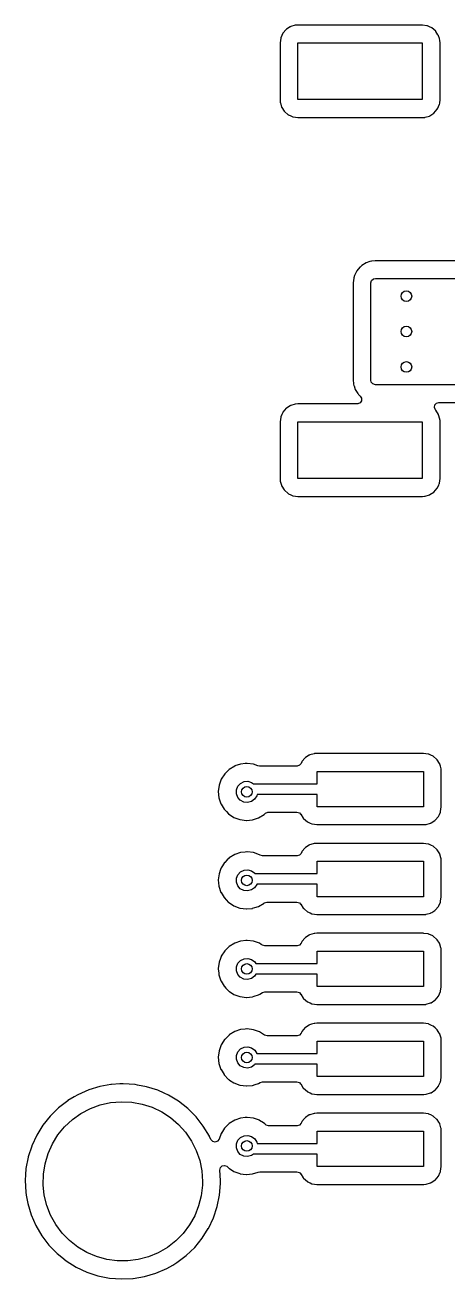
# Model space of a CAD drawing. Extents: x -3.92 to 3.92, y 0.02 to 7.83.
# Drawn here: x 0.856 to 1.326, y 4.616 to 6.01 of the extents above; entities that cross this region are included whole.
import ezdxf

# ---------------------------------------------------------------- set-up
doc = ezdxf.new("R2010")
doc.units = 0
doc.header["$MEASUREMENT"] = 0
doc.layers.add('BLACK', color=7, linetype='CONTINUOUS')

msp = doc.modelspace()

# ---------------------------------------------------------------- linework, layer by layer
at = {"layer": 'BLACK', "linetype": 'CONTINUOUS'}
for p, q in [((1.15605, 6.00979), (1.15127, 6.00838)), ((1.15631, 6.00986), (1.15605, 6.00979)), ((1.15605, 6.00979), (1.15605, 6.00979)), ((1.15657, 6.00988), (1.15631, 6.00986)), ((1.15905, 6.01006), (1.15657, 6.00988)), ((1.15657, 6.00988), (1.15657, 6.00988)), ((1.15914, 6.01006), (1.15905, 6.01006)), ((1.29714, 6.01006), (1.15914, 6.01006)), ((1.29731, 6.01004), (1.29714, 6.01006)), ((1.30239, 6.00931), (1.29731, 6.01004)), ((1.29731, 6.01004), (1.29731, 6.01004)), ((1.30274, 6.00926), (1.30239, 6.00931)), ((1.30239, 6.00931), (1.30239, 6.00931)), ((1.30307, 6.00911), (1.30274, 6.00926)), ((1.30534, 6.00807), (1.30307, 6.00911)), ((1.13999, 5.99542), (1.13926, 5.99034)), ((1.14004, 5.99577), (1.13999, 5.99542)), ((1.13999, 5.99542), (1.13999, 5.99542)), ((1.1424, 6.00092), (1.14004, 5.99577)), ((1.1461, 6.0052), (1.1424, 6.00092)), ((1.1464, 6.00539), (1.1461, 6.0052)), ((1.15057, 6.00807), (1.1464, 6.00539)), ((1.1464, 6.00539), (1.1464, 6.00539)), ((1.15087, 6.00826), (1.15057, 6.00807)), ((1.15127, 6.00838), (1.15087, 6.00826)), ((1.3079, 6.0069), (1.30534, 6.00807)), ((1.31218, 6.00319), (1.3079, 6.0069)), ((1.31237, 6.0029), (1.31218, 6.00319)), ((1.31465, 5.99934), (1.31237, 6.0029)), ((1.31237, 6.0029), (1.31237, 6.0029)), ((1.31524, 5.99843), (1.31465, 5.99934)), ((1.31534, 5.99809), (1.31524, 5.99843)), ((1.31618, 5.99523), (1.31534, 5.99809)), ((1.31684, 5.99299), (1.31618, 5.99523)), ((1.13926, 5.99034), (1.13924, 5.99016)), ((1.13924, 5.99016), (1.13924, 5.92716)), ((1.13926, 5.99034), (1.13926, 5.99034)), ((1.15914, 5.92716), (1.15914, 5.99016)), ((1.15914, 5.99016), (1.29714, 5.99016)), ((1.29714, 5.99016), (1.29714, 5.92716)), ((1.31704, 5.99016), (1.31684, 5.99299)), ((1.31704, 5.92716), (1.31704, 5.99016)), ((1.13924, 5.92716), (1.13944, 5.92433)), ((1.29714, 5.92716), (1.15914, 5.92716)), ((1.31655, 5.92378), (1.31701, 5.92699)), ((1.31701, 5.92699), (1.31704, 5.92716)), ((1.31701, 5.92699), (1.31701, 5.92699)), ((1.13944, 5.92433), (1.13951, 5.92407)), ((1.13951, 5.92407), (1.13951, 5.92407)), ((1.13951, 5.92407), (1.1396, 5.92378)), ((1.1396, 5.92378), (1.14103, 5.91889)), ((1.14103, 5.91889), (1.14123, 5.9186)), ((1.14123, 5.9186), (1.14391, 5.91443)), ((1.14391, 5.91443), (1.14391, 5.91443)), ((1.14391, 5.91443), (1.1441, 5.91413)), ((1.1441, 5.91413), (1.14838, 5.91042)), ((1.30653, 5.90978), (1.30987, 5.91193)), ((1.30987, 5.91193), (1.31017, 5.91212)), ((1.30987, 5.91193), (1.30987, 5.91193)), ((1.31017, 5.91212), (1.31388, 5.9164)), ((1.31388, 5.9164), (1.3145, 5.91776)), ((1.3145, 5.91776), (1.31609, 5.92123)), ((1.31609, 5.92123), (1.31623, 5.92155)), ((1.31623, 5.92155), (1.31655, 5.92378)), ((1.14838, 5.91042), (1.1487, 5.91027)), ((1.1487, 5.91027), (1.1487, 5.91027)), ((1.1487, 5.91027), (1.15107, 5.90919)), ((1.15107, 5.90919), (1.15353, 5.90807)), ((1.15353, 5.90807), (1.15388, 5.90802)), ((1.15388, 5.90802), (1.15388, 5.90802)), ((1.15388, 5.90802), (1.15896, 5.90729)), ((1.15896, 5.90729), (1.15896, 5.90728)), ((1.15896, 5.90728), (1.15914, 5.90726)), ((1.15914, 5.90726), (1.29714, 5.90726)), ((1.29714, 5.90726), (1.29749, 5.90729)), ((1.29749, 5.90729), (1.2997, 5.90744)), ((1.2997, 5.90744), (1.29997, 5.90746)), ((1.2997, 5.90744), (1.2997, 5.90744)), ((1.29997, 5.90746), (1.30022, 5.90754)), ((1.30022, 5.90754), (1.30023, 5.90754)), ((1.30023, 5.90754), (1.30506, 5.90896)), ((1.30506, 5.90896), (1.30541, 5.90906)), ((1.30541, 5.90906), (1.30653, 5.90978)), ((1.23488, 5.7458), (1.23017, 5.74278)), ((1.23887, 5.74713), (1.23488, 5.7458)), ((1.239, 5.74716), (1.23887, 5.74713)), ((1.2408, 5.74755), (1.239, 5.74716)), ((1.239, 5.74716), (1.239, 5.74716)), ((1.24093, 5.74758), (1.2408, 5.74755)), ((1.2408, 5.74755), (1.2408, 5.74755)), ((1.24107, 5.7476), (1.24093, 5.74758)), ((1.24499, 5.74802), (1.24107, 5.7476)), ((1.24107, 5.7476), (1.24107, 5.7476)), ((1.24512, 5.74803), (1.24499, 5.74802)), ((1.24499, 5.74802), (1.24499, 5.74802)), ((1.33516, 5.74803), (1.24512, 5.74803)), ((1.22206, 5.73161), (1.22127, 5.72893)), ((1.22438, 5.73671), (1.22206, 5.73161)), ((1.22462, 5.73698), (1.22438, 5.73671)), ((1.22794, 5.74081), (1.22462, 5.73698)), ((1.22462, 5.73698), (1.22462, 5.73698)), ((1.22805, 5.74094), (1.22794, 5.74081)), ((1.23017, 5.74278), (1.22805, 5.74094)), ((1.2205, 5.72356), (1.22047, 5.72339)), ((1.22047, 5.72339), (1.22047, 5.6152)), ((1.22124, 5.72876), (1.2205, 5.72356)), ((1.2205, 5.72356), (1.2205, 5.72356)), ((1.22127, 5.72893), (1.22124, 5.72876)), ((1.22124, 5.72876), (1.22124, 5.72876)), ((1.24016, 5.72339), (1.24094, 5.72607)), ((1.24016, 5.6152), (1.24016, 5.72339)), ((1.24094, 5.72607), (1.24306, 5.7279)), ((1.24306, 5.7279), (1.24512, 5.72835)), ((1.24512, 5.72835), (1.33858, 5.72835)), ((1.22047, 5.6152), (1.22049, 5.61507)), ((1.22049, 5.61507), (1.22049, 5.61506)), ((1.22049, 5.61506), (1.22088, 5.61137)), ((1.22088, 5.61137), (1.22092, 5.61101)), ((1.22092, 5.61101), (1.22095, 5.61088)), ((1.22095, 5.61088), (1.22095, 5.61088)), ((1.22095, 5.61088), (1.2213, 5.60925)), ((1.2213, 5.60925), (1.22137, 5.60895)), ((1.22137, 5.60895), (1.2227, 5.60496)), ((1.2227, 5.60496), (1.22573, 5.60025)), ((1.24061, 5.61314), (1.24016, 5.6152)), ((1.24244, 5.61102), (1.24061, 5.61314)), ((1.24512, 5.61024), (1.24244, 5.61102)), ((1.51079, 5.61024), (1.24512, 5.61024)), ((1.22573, 5.60025), (1.22584, 5.60011)), ((1.22584, 5.60011), (1.22584, 5.60011)), ((1.22584, 5.60011), (1.2264, 5.59947)), ((1.2264, 5.59947), (1.22756, 5.59813)), ((1.22756, 5.59813), (1.22827, 5.59751)), ((1.22827, 5.59751), (1.22979, 5.59516)), ((1.22979, 5.59237), (1.22827, 5.59001)), ((1.22979, 5.59516), (1.22979, 5.59237)), ((1.31283, 5.58976), (1.31551, 5.59055)), ((1.31551, 5.59055), (1.33432, 5.59055)), ((1.14123, 5.57711), (1.14004, 5.57451)), ((1.14225, 5.57934), (1.14123, 5.57711)), ((1.1424, 5.57966), (1.14225, 5.57934)), ((1.14225, 5.57934), (1.14225, 5.57934)), ((1.1461, 5.58394), (1.1424, 5.57966)), ((1.1464, 5.58413), (1.1461, 5.58394)), ((1.15057, 5.58681), (1.1464, 5.58413)), ((1.1464, 5.58413), (1.1464, 5.58413)), ((1.15087, 5.587), (1.15057, 5.58681)), ((1.15127, 5.58712), (1.15087, 5.587)), ((1.15605, 5.58853), (1.15127, 5.58712)), ((1.15631, 5.5886), (1.15605, 5.58853)), ((1.15605, 5.58853), (1.15605, 5.58853)), ((1.15657, 5.58862), (1.15631, 5.5886)), ((1.15905, 5.5888), (1.15657, 5.58862)), ((1.15657, 5.58862), (1.15657, 5.58862)), ((1.15914, 5.5888), (1.15905, 5.5888)), ((1.22503, 5.5888), (1.15914, 5.5888)), ((1.22573, 5.58885), (1.22503, 5.5888)), ((1.22827, 5.59001), (1.22573, 5.58885)), ((1.3106, 5.58488), (1.31099, 5.58765)), ((1.31176, 5.58234), (1.3106, 5.58488)), ((1.31099, 5.58765), (1.31283, 5.58976)), ((1.31191, 5.58217), (1.31176, 5.58234)), ((1.31218, 5.58193), (1.31191, 5.58217)), ((1.31524, 5.57717), (1.31218, 5.58193)), ((1.31534, 5.57683), (1.31524, 5.57717)), ((1.31676, 5.57199), (1.31534, 5.57683)), ((1.13926, 5.56908), (1.13924, 5.5689)), ((1.13924, 5.5689), (1.13924, 5.5059)), ((1.13999, 5.57416), (1.13926, 5.56908)), ((1.13926, 5.56908), (1.13926, 5.56908)), ((1.14004, 5.57451), (1.13999, 5.57416)), ((1.13999, 5.57416), (1.13999, 5.57416)), ((1.15914, 5.5059), (1.15914, 5.5689)), ((1.15914, 5.5689), (1.29714, 5.5689)), ((1.29714, 5.5689), (1.29714, 5.5059)), ((1.31684, 5.57173), (1.31676, 5.57199)), ((1.31686, 5.57147), (1.31684, 5.57173)), ((1.31693, 5.57044), (1.31686, 5.57147)), ((1.31686, 5.57147), (1.31686, 5.57147)), ((1.31704, 5.5689), (1.31693, 5.57044)), ((1.31704, 5.5059), (1.31704, 5.5689)), ((1.13924, 5.5059), (1.13924, 5.50581)), ((1.13924, 5.50581), (1.1394, 5.50357)), ((1.1394, 5.50357), (1.13944, 5.50307)), ((1.13944, 5.50307), (1.13951, 5.50281)), ((1.13951, 5.50281), (1.13951, 5.50281)), ((1.13951, 5.50281), (1.14078, 5.49851)), ((1.14078, 5.49851), (1.14103, 5.49763)), ((1.14103, 5.49763), (1.14123, 5.49734)), ((1.14123, 5.49734), (1.14391, 5.49317)), ((1.14391, 5.49317), (1.14391, 5.49317)), ((1.14391, 5.49317), (1.1441, 5.49287)), ((1.1441, 5.49287), (1.14838, 5.48916)), ((1.29714, 5.5059), (1.15914, 5.5059)), ((1.31017, 5.49086), (1.31388, 5.49514)), ((1.31388, 5.49514), (1.31542, 5.49851)), ((1.31542, 5.49851), (1.31609, 5.49997)), ((1.31609, 5.49997), (1.31623, 5.50029)), ((1.31623, 5.50029), (1.31628, 5.50065)), ((1.31628, 5.50065), (1.31701, 5.50573)), ((1.31701, 5.50573), (1.31704, 5.5059)), ((1.31701, 5.50573), (1.31701, 5.50573)), ((1.14838, 5.48916), (1.1487, 5.48901)), ((1.1487, 5.48901), (1.1487, 5.48901)), ((1.1487, 5.48901), (1.15136, 5.4878)), ((1.15136, 5.4878), (1.15353, 5.48681)), ((1.15353, 5.48681), (1.15388, 5.48676)), ((1.15388, 5.48676), (1.15388, 5.48676)), ((1.15388, 5.48676), (1.15896, 5.48603)), ((1.15896, 5.48603), (1.15896, 5.48603)), ((1.15896, 5.48603), (1.15914, 5.486)), ((1.15914, 5.486), (1.29714, 5.486)), ((1.29714, 5.486), (1.29749, 5.48603)), ((1.29749, 5.48603), (1.2997, 5.48618)), ((1.2997, 5.48618), (1.29997, 5.4862)), ((1.2997, 5.48618), (1.2997, 5.48618)), ((1.29997, 5.4862), (1.30022, 5.48628)), ((1.30022, 5.48628), (1.30023, 5.48628)), ((1.30023, 5.48628), (1.30506, 5.4877)), ((1.30506, 5.4877), (1.30541, 5.4878)), ((1.30541, 5.4878), (1.3057, 5.48799)), ((1.3057, 5.48799), (1.30987, 5.49067)), ((1.30987, 5.49067), (1.31017, 5.49086)), ((1.30987, 5.49067), (1.30987, 5.49067)), ((1.18023, 5.20021), (1.17775, 5.20003)), ((1.18031, 5.20022), (1.18023, 5.20021)), ((1.29843, 5.20022), (1.18031, 5.20022)), ((1.2986, 5.20019), (1.29843, 5.20022)), ((1.30368, 5.19946), (1.2986, 5.20019)), ((1.2986, 5.20019), (1.2986, 5.20019)), ((1.08886, 5.18617), (1.08284, 5.18247)), ((1.08912, 5.18626), (1.08886, 5.18617)), ((1.09529, 5.18836), (1.08912, 5.18626)), ((1.08912, 5.18626), (1.08912, 5.18626)), ((1.09555, 5.18845), (1.09529, 5.18836)), ((1.10058, 5.18898), (1.09555, 5.18845)), ((1.10231, 5.18916), (1.10058, 5.18898)), ((1.10258, 5.18919), (1.10231, 5.18916)), ((1.10231, 5.18916), (1.10231, 5.18916)), ((1.1096, 5.18836), (1.10258, 5.18919)), ((1.11474, 5.18653), (1.1096, 5.18836)), ((1.1164, 5.18624), (1.11474, 5.18653)), ((1.15818, 5.18624), (1.1164, 5.18624)), ((1.16086, 5.18703), (1.15818, 5.18624)), ((1.16269, 5.18914), (1.16086, 5.18703)), ((1.16343, 5.19075), (1.16269, 5.18914)), ((1.16357, 5.19107), (1.16343, 5.19075)), ((1.16343, 5.19075), (1.16343, 5.19075)), ((1.16728, 5.19536), (1.16357, 5.19107)), ((1.16758, 5.19555), (1.16728, 5.19536)), ((1.17175, 5.19823), (1.16758, 5.19555)), ((1.16758, 5.19555), (1.16758, 5.19555)), ((1.17205, 5.19842), (1.17175, 5.19823)), ((1.17245, 5.19854), (1.17205, 5.19842)), ((1.17723, 5.19994), (1.17245, 5.19854)), ((1.17748, 5.20001), (1.17723, 5.19994)), ((1.17723, 5.19994), (1.17723, 5.19994)), ((1.17775, 5.20003), (1.17748, 5.20001)), ((1.17775, 5.20003), (1.17775, 5.20003)), ((1.30403, 5.19941), (1.30368, 5.19946)), ((1.30368, 5.19946), (1.30368, 5.19946)), ((1.30435, 5.19926), (1.30403, 5.19941)), ((1.30663, 5.19823), (1.30435, 5.19926)), ((1.30918, 5.19706), (1.30663, 5.19823)), ((1.31347, 5.19335), (1.30918, 5.19706)), ((1.31366, 5.19305), (1.31347, 5.19335)), ((1.31616, 5.18916), (1.31366, 5.19305)), ((1.31366, 5.19305), (1.31366, 5.19305)), ((1.31653, 5.18858), (1.31616, 5.18916)), ((1.31663, 5.18824), (1.31653, 5.18858)), ((1.31728, 5.18603), (1.31663, 5.18824)), ((1.07779, 5.17752), (1.07396, 5.17158)), ((1.08082, 5.18049), (1.07779, 5.17752)), ((1.08264, 5.18228), (1.08082, 5.18049)), ((1.08284, 5.18247), (1.08264, 5.18228)), ((1.08264, 5.18228), (1.08264, 5.18228)), ((1.18031, 5.16654), (1.18031, 5.18031)), ((1.18031, 5.18031), (1.29843, 5.18031)), ((1.29843, 5.18031), (1.29843, 5.14094)), ((1.31812, 5.18315), (1.31728, 5.18603)), ((1.31814, 5.18288), (1.31812, 5.18315)), ((1.31831, 5.18052), (1.31814, 5.18288)), ((1.31814, 5.18288), (1.31814, 5.18288)), ((1.31833, 5.18031), (1.31831, 5.18052)), ((1.31833, 5.14094), (1.31833, 5.18031)), ((1.07154, 5.16494), (1.07065, 5.15792)), ((1.07396, 5.17158), (1.07154, 5.16494)), ((1.09073, 5.15545), (1.09078, 5.15977)), ((1.09078, 5.15977), (1.09238, 5.16379)), ((1.09238, 5.16379), (1.09532, 5.16696)), ((1.09532, 5.16696), (1.09921, 5.16886)), ((1.09921, 5.16886), (1.10351, 5.16923)), ((1.10351, 5.16923), (1.10767, 5.16803)), ((1.10767, 5.16803), (1.10964, 5.16654)), ((1.10964, 5.16654), (1.18031, 5.16654)), ((1.07065, 5.15792), (1.07134, 5.15089)), ((1.07134, 5.15089), (1.07357, 5.14418)), ((1.09224, 5.1514), (1.09073, 5.15545)), ((1.09511, 5.14816), (1.09224, 5.1514)), ((1.09895, 5.14617), (1.09511, 5.14816)), ((1.10325, 5.1457), (1.09895, 5.14617)), ((1.10743, 5.14681), (1.10325, 5.1457)), ((1.11093, 5.14935), (1.10743, 5.14681)), ((1.11328, 5.15298), (1.11093, 5.14935)), ((1.11365, 5.15472), (1.11328, 5.15298)), ((1.18031, 5.15472), (1.11365, 5.15472)), ((1.18031, 5.14094), (1.18031, 5.15472)), ((1.07357, 5.14418), (1.07372, 5.14394)), ((1.07372, 5.14394), (1.07706, 5.13843)), ((1.07706, 5.13843), (1.07724, 5.13813)), ((1.07724, 5.13813), (1.07743, 5.13793)), ((1.07743, 5.13793), (1.07743, 5.13793)), ((1.07743, 5.13793), (1.07959, 5.13569)), ((1.07959, 5.13569), (1.08215, 5.13305)), ((1.08215, 5.13305), (1.08806, 5.12917)), ((1.11546, 5.1286), (1.12154, 5.13222)), ((1.12154, 5.13222), (1.12304, 5.13365)), ((1.12304, 5.13365), (1.12552, 5.13493)), ((1.12552, 5.13493), (1.12646, 5.13502)), ((1.12646, 5.13502), (1.15801, 5.13502)), ((1.15801, 5.13502), (1.16069, 5.13423)), ((1.16069, 5.13423), (1.1621, 5.13261)), ((1.1621, 5.13261), (1.16221, 5.13268)), ((1.16221, 5.13268), (1.16508, 5.12821)), ((1.29843, 5.14094), (1.18031, 5.14094)), ((1.31517, 5.13019), (1.31618, 5.13241)), ((1.31618, 5.13241), (1.31737, 5.13502)), ((1.31737, 5.13502), (1.31752, 5.13534)), ((1.31752, 5.13534), (1.31757, 5.13569)), ((1.31757, 5.13569), (1.3183, 5.14077)), ((1.3183, 5.14077), (1.31833, 5.14094)), ((1.3183, 5.14077), (1.3183, 5.14077)), ((1.08806, 5.12917), (1.09469, 5.12671)), ((1.09469, 5.12671), (1.09497, 5.12667)), ((1.09497, 5.12667), (1.09497, 5.12667)), ((1.09497, 5.12667), (1.10142, 5.12581)), ((1.10142, 5.12581), (1.10142, 5.12581)), ((1.10142, 5.12581), (1.1017, 5.12577)), ((1.1017, 5.12577), (1.10197, 5.1258)), ((1.10197, 5.1258), (1.10846, 5.12639)), ((1.10197, 5.1258), (1.10197, 5.1258)), ((1.10846, 5.12639), (1.10874, 5.12642)), ((1.10874, 5.12642), (1.11098, 5.12714)), ((1.11098, 5.12714), (1.1152, 5.12851)), ((1.1152, 5.12851), (1.11546, 5.1286)), ((1.1152, 5.12851), (1.1152, 5.12851)), ((1.16508, 5.12821), (1.16508, 5.12821)), ((1.16508, 5.12821), (1.16527, 5.12791)), ((1.16527, 5.12791), (1.16956, 5.1242)), ((1.16956, 5.1242), (1.16988, 5.12406)), ((1.16988, 5.12406), (1.16988, 5.12406)), ((1.16988, 5.12406), (1.17254, 5.12284)), ((1.17254, 5.12284), (1.17471, 5.12185)), ((1.17471, 5.12185), (1.17506, 5.1218)), ((1.17506, 5.1218), (1.17506, 5.1218)), ((1.17506, 5.1218), (1.18014, 5.12107)), ((1.18014, 5.12107), (1.18014, 5.12107)), ((1.18014, 5.12107), (1.18031, 5.12104)), ((1.18031, 5.12104), (1.29843, 5.12104)), ((1.29843, 5.12104), (1.29878, 5.12107)), ((1.29878, 5.12107), (1.30099, 5.12123)), ((1.30099, 5.12123), (1.30126, 5.12125)), ((1.30099, 5.12123), (1.30099, 5.12123)), ((1.30126, 5.12125), (1.30151, 5.12132)), ((1.30151, 5.12132), (1.30635, 5.12274)), ((1.30151, 5.12132), (1.30151, 5.12132)), ((1.30635, 5.12274), (1.30669, 5.12284)), ((1.30669, 5.12284), (1.30699, 5.12303)), ((1.30699, 5.12303), (1.31116, 5.12571)), ((1.31116, 5.12571), (1.31146, 5.1259)), ((1.31116, 5.12571), (1.31116, 5.12571)), ((1.31146, 5.1259), (1.31517, 5.13019)), ((1.09529, 5.08994), (1.08912, 5.08784)), ((1.09555, 5.09003), (1.09529, 5.08994)), ((1.10058, 5.09056), (1.09555, 5.09003)), ((1.10231, 5.09074), (1.10058, 5.09056)), ((1.10258, 5.09077), (1.10231, 5.09074)), ((1.10231, 5.09074), (1.10231, 5.09074)), ((1.1096, 5.08993), (1.10258, 5.09077)), ((1.11626, 5.08756), (1.1096, 5.08993)), ((1.16269, 5.08914), (1.16086, 5.08703)), ((1.16343, 5.09075), (1.16269, 5.08914)), ((1.16357, 5.09107), (1.16343, 5.09075)), ((1.16343, 5.09075), (1.16343, 5.09075)), ((1.16728, 5.09536), (1.16357, 5.09107)), ((1.16758, 5.09555), (1.16728, 5.09536)), ((1.17175, 5.09823), (1.16758, 5.09555)), ((1.16758, 5.09555), (1.16758, 5.09555)), ((1.17205, 5.09842), (1.17175, 5.09823)), ((1.17358, 5.09887), (1.17205, 5.09842)), ((1.17723, 5.09994), (1.17358, 5.09887)), ((1.17748, 5.10001), (1.17723, 5.09994)), ((1.17723, 5.09994), (1.17723, 5.09994)), ((1.17775, 5.10003), (1.17748, 5.10001)), ((1.18023, 5.10021), (1.17775, 5.10003)), ((1.17775, 5.10003), (1.17775, 5.10003)), ((1.18031, 5.10022), (1.18023, 5.10021)), ((1.29843, 5.10022), (1.18031, 5.10022)), ((1.2986, 5.10019), (1.29843, 5.10022)), ((1.30368, 5.09946), (1.2986, 5.10019)), ((1.2986, 5.10019), (1.2986, 5.10019)), ((1.30403, 5.09941), (1.30368, 5.09946)), ((1.30368, 5.09946), (1.30368, 5.09946)), ((1.30435, 5.09926), (1.30403, 5.09941)), ((1.30762, 5.09777), (1.30435, 5.09926)), ((1.30918, 5.09706), (1.30762, 5.09777)), ((1.31347, 5.09335), (1.30918, 5.09706)), ((1.31366, 5.09305), (1.31347, 5.09335)), ((1.31579, 5.08973), (1.31366, 5.09305)), ((1.31366, 5.09305), (1.31366, 5.09305)), ((1.31653, 5.08858), (1.31579, 5.08973)), ((1.31663, 5.08824), (1.31653, 5.08858)), ((1.07533, 5.07528), (1.07396, 5.07316)), ((1.07764, 5.07887), (1.07533, 5.07528)), ((1.07779, 5.0791), (1.07764, 5.07887)), ((1.07764, 5.07887), (1.07764, 5.07887)), ((1.0806, 5.08186), (1.07779, 5.0791)), ((1.08264, 5.08385), (1.0806, 5.08186)), ((1.08284, 5.08404), (1.08264, 5.08385)), ((1.08264, 5.08385), (1.08264, 5.08385)), ((1.08886, 5.08775), (1.08284, 5.08404)), ((1.08912, 5.08784), (1.08886, 5.08775)), ((1.08912, 5.08784), (1.08912, 5.08784)), ((1.1171, 5.08703), (1.11626, 5.08756)), ((1.11712, 5.08701), (1.1171, 5.08703)), ((1.11978, 5.08624), (1.11712, 5.08701)), ((1.15818, 5.08624), (1.11978, 5.08624)), ((1.16086, 5.08703), (1.15818, 5.08624)), ((1.18031, 5.06654), (1.18031, 5.08031)), ((1.18031, 5.08031), (1.29843, 5.08031)), ((1.29843, 5.08031), (1.29843, 5.04094)), ((1.31786, 5.08404), (1.31663, 5.08824)), ((1.31812, 5.08315), (1.31786, 5.08404)), ((1.31833, 5.08031), (1.31812, 5.08315)), ((1.31833, 5.04094), (1.31833, 5.08031)), ((1.07154, 5.06651), (1.07065, 5.0595)), ((1.07326, 5.07125), (1.07154, 5.06651)), ((1.07386, 5.07289), (1.07326, 5.07125)), ((1.07396, 5.07316), (1.07386, 5.0729)), ((1.07386, 5.0729), (1.07386, 5.07289)), ((1.09073, 5.05702), (1.09078, 5.06135)), ((1.09078, 5.06135), (1.09238, 5.06537)), ((1.09238, 5.06537), (1.09532, 5.06854)), ((1.09532, 5.06854), (1.09921, 5.07044)), ((1.09921, 5.07044), (1.10351, 5.07081)), ((1.10351, 5.07081), (1.10767, 5.06961)), ((1.10767, 5.06961), (1.11111, 5.06699)), ((1.11111, 5.06699), (1.11139, 5.06654)), ((1.11139, 5.06654), (1.18031, 5.06654)), ((1.07065, 5.0595), (1.07068, 5.05922)), ((1.07068, 5.05922), (1.07097, 5.05628)), ((1.07068, 5.05922), (1.07068, 5.05922)), ((1.07097, 5.05628), (1.07134, 5.05246)), ((1.07134, 5.05246), (1.07357, 5.04575)), ((1.09224, 5.05297), (1.09073, 5.05702)), ((1.09511, 5.04974), (1.09224, 5.05297)), ((1.09895, 5.04775), (1.09511, 5.04974)), ((1.10325, 5.04728), (1.09895, 5.04775)), ((1.10743, 5.04839), (1.10325, 5.04728)), ((1.11093, 5.05092), (1.10743, 5.04839)), ((1.11328, 5.05455), (1.11093, 5.05092)), ((1.11332, 5.05472), (1.11328, 5.05455)), ((1.18031, 5.05472), (1.11332, 5.05472)), ((1.18031, 5.04094), (1.18031, 5.05472)), ((1.07357, 5.04575), (1.07372, 5.04552)), ((1.07372, 5.04552), (1.07709, 5.03995)), ((1.07709, 5.03995), (1.07724, 5.03971)), ((1.07724, 5.03971), (1.07743, 5.03951)), ((1.07743, 5.03951), (1.07743, 5.03951)), ((1.07743, 5.03951), (1.07937, 5.03749)), ((1.07937, 5.03749), (1.08215, 5.03462)), ((1.08215, 5.03462), (1.08238, 5.03447)), ((1.08238, 5.03447), (1.08316, 5.03396)), ((1.08316, 5.03396), (1.08806, 5.03075)), ((1.11546, 5.03017), (1.12154, 5.0338)), ((1.12154, 5.0338), (1.12174, 5.03399)), ((1.12174, 5.03399), (1.12177, 5.03401)), ((1.12177, 5.03401), (1.12438, 5.035)), ((1.12438, 5.035), (1.12477, 5.03502)), ((1.12477, 5.03502), (1.15801, 5.03502)), ((1.15801, 5.03502), (1.16069, 5.03423)), ((1.16069, 5.03423), (1.1621, 5.03261)), ((1.29843, 5.04094), (1.18031, 5.04094)), ((1.3154, 5.0307), (1.31737, 5.03502)), ((1.31737, 5.03502), (1.31752, 5.03534)), ((1.31752, 5.03534), (1.31761, 5.03599)), ((1.31761, 5.03599), (1.3183, 5.04077)), ((1.3183, 5.04077), (1.31833, 5.04094)), ((1.3183, 5.04077), (1.3183, 5.04077)), ((1.08806, 5.03075), (1.09469, 5.02828)), ((1.09469, 5.02828), (1.09497, 5.02825)), ((1.09497, 5.02825), (1.09497, 5.02825)), ((1.09497, 5.02825), (1.10142, 5.02739)), ((1.10142, 5.02739), (1.10142, 5.02739)), ((1.10142, 5.02739), (1.1017, 5.02735)), ((1.1017, 5.02735), (1.10197, 5.02737)), ((1.10197, 5.02737), (1.10846, 5.02797)), ((1.10197, 5.02737), (1.10197, 5.02737)), ((1.10846, 5.02797), (1.10874, 5.02799)), ((1.10874, 5.02799), (1.11124, 5.0288)), ((1.11124, 5.0288), (1.1152, 5.03009)), ((1.1152, 5.03009), (1.11546, 5.03017)), ((1.1152, 5.03009), (1.1152, 5.03009)), ((1.1621, 5.03261), (1.16221, 5.03268)), ((1.16221, 5.03268), (1.16508, 5.02821)), ((1.16508, 5.02821), (1.16508, 5.02821)), ((1.16508, 5.02821), (1.16527, 5.02791)), ((1.16527, 5.02791), (1.16554, 5.02768)), ((1.16554, 5.02768), (1.16626, 5.02706)), ((1.16626, 5.02706), (1.16956, 5.0242)), ((1.16956, 5.0242), (1.16988, 5.02406)), ((1.16988, 5.02406), (1.16988, 5.02406)), ((1.16988, 5.02406), (1.17254, 5.02284)), ((1.17254, 5.02284), (1.17471, 5.02185)), ((1.17471, 5.02185), (1.17506, 5.0218)), ((1.17506, 5.0218), (1.17506, 5.0218)), ((1.17506, 5.0218), (1.18014, 5.02107)), ((1.18014, 5.02107), (1.18014, 5.02107)), ((1.18014, 5.02107), (1.18031, 5.02104)), ((1.18031, 5.02104), (1.29843, 5.02104)), ((1.29843, 5.02104), (1.29864, 5.02106)), ((1.29864, 5.02106), (1.30099, 5.02123)), ((1.30099, 5.02123), (1.30126, 5.02125)), ((1.30099, 5.02123), (1.30099, 5.02123)), ((1.30126, 5.02125), (1.30151, 5.02132)), ((1.30151, 5.02132), (1.30635, 5.02274)), ((1.30151, 5.02132), (1.30151, 5.02132)), ((1.30635, 5.02274), (1.30669, 5.02284)), ((1.30669, 5.02284), (1.30777, 5.02353)), ((1.30777, 5.02353), (1.31116, 5.02571)), ((1.31116, 5.02571), (1.31146, 5.0259)), ((1.31116, 5.02571), (1.31116, 5.02571)), ((1.31146, 5.0259), (1.31517, 5.03019)), ((1.31517, 5.03019), (1.3154, 5.0307)), ((1.09529, 4.99151), (1.08912, 4.98941)), ((1.09555, 4.9916), (1.09529, 4.99151)), ((1.10111, 4.99219), (1.09555, 4.9916)), ((1.10231, 4.99231), (1.10111, 4.99219)), ((1.10258, 4.99234), (1.10231, 4.99231)), ((1.10231, 4.99231), (1.10231, 4.99231)), ((1.1096, 4.9915), (1.10258, 4.99234)), ((1.11626, 4.98913), (1.1096, 4.9915)), ((1.16357, 4.99107), (1.16343, 4.99075)), ((1.16728, 4.99536), (1.16357, 4.99107)), ((1.16758, 4.99555), (1.16728, 4.99536)), ((1.17175, 4.99823), (1.16758, 4.99555)), ((1.16758, 4.99555), (1.16758, 4.99555)), ((1.17205, 4.99842), (1.17175, 4.99823)), ((1.17441, 4.99911), (1.17205, 4.99842)), ((1.17723, 4.99994), (1.17441, 4.99911)), ((1.17748, 5.00001), (1.17723, 4.99994)), ((1.17723, 4.99994), (1.17723, 4.99994)), ((1.17775, 5.00003), (1.17748, 5.00001)), ((1.18023, 5.00021), (1.17775, 5.00003)), ((1.17775, 5.00003), (1.17775, 5.00003)), ((1.18031, 5.00022), (1.18023, 5.00021)), ((1.29843, 5.00022), (1.18031, 5.00022)), ((1.2986, 5.00019), (1.29843, 5.00022)), ((1.30368, 4.99946), (1.2986, 5.00019)), ((1.2986, 5.00019), (1.2986, 5.00019)), ((1.30403, 4.99941), (1.30368, 4.99946)), ((1.30368, 4.99946), (1.30368, 4.99946)), ((1.30435, 4.99926), (1.30403, 4.99941)), ((1.30881, 4.99723), (1.30435, 4.99926)), ((1.30918, 4.99706), (1.30881, 4.99723)), ((1.31347, 4.99335), (1.30918, 4.99706)), ((1.31366, 4.99305), (1.31347, 4.99335)), ((1.31617, 4.98914), (1.31366, 4.99305)), ((1.31366, 4.99305), (1.31366, 4.99305)), ((1.07779, 4.98067), (1.07396, 4.97473)), ((1.08043, 4.98326), (1.07779, 4.98067)), ((1.08264, 4.98543), (1.08043, 4.98326)), ((1.08284, 4.98562), (1.08264, 4.98543)), ((1.08264, 4.98543), (1.08264, 4.98543)), ((1.08886, 4.98932), (1.08284, 4.98562)), ((1.08912, 4.98941), (1.08886, 4.98932)), ((1.08912, 4.98941), (1.08912, 4.98941)), ((1.11844, 4.98775), (1.11626, 4.98913)), ((1.11961, 4.98701), (1.11844, 4.98775)), ((1.12226, 4.98624), (1.11961, 4.98701)), ((1.15818, 4.98624), (1.12226, 4.98624)), ((1.16086, 4.98703), (1.15818, 4.98624)), ((1.16269, 4.98914), (1.16086, 4.98703)), ((1.16343, 4.99075), (1.16269, 4.98914)), ((1.16343, 4.99075), (1.16343, 4.99075)), ((1.18031, 4.96654), (1.18031, 4.98031)), ((1.18031, 4.98031), (1.29843, 4.98031)), ((1.29843, 4.98031), (1.29843, 4.94094)), ((1.31653, 4.98858), (1.31617, 4.98914)), ((1.31663, 4.98824), (1.31653, 4.98858)), ((1.3178, 4.98424), (1.31663, 4.98824)), ((1.31812, 4.98315), (1.3178, 4.98424)), ((1.31833, 4.98031), (1.31812, 4.98315)), ((1.31833, 4.94094), (1.31833, 4.98031)), ((1.07154, 4.96809), (1.07065, 4.96107)), ((1.07299, 4.97207), (1.07154, 4.96809)), ((1.07386, 4.97447), (1.07299, 4.97207)), ((1.07396, 4.97473), (1.07386, 4.97447)), ((1.07386, 4.97447), (1.07386, 4.97447)), ((1.09078, 4.96292), (1.09238, 4.96694)), ((1.09238, 4.96694), (1.09532, 4.97011)), ((1.09532, 4.97011), (1.09921, 4.97201)), ((1.09921, 4.97201), (1.10351, 4.97238)), ((1.10351, 4.97238), (1.10767, 4.97118)), ((1.10767, 4.97118), (1.11111, 4.96856)), ((1.11111, 4.96856), (1.11236, 4.96654)), ((1.11236, 4.96654), (1.18031, 4.96654)), ((1.07065, 4.96107), (1.07068, 4.9608)), ((1.07068, 4.9608), (1.07114, 4.95606)), ((1.07068, 4.9608), (1.07068, 4.9608)), ((1.07114, 4.95606), (1.07134, 4.95404)), ((1.07134, 4.95404), (1.07357, 4.94733)), ((1.09073, 4.9586), (1.09078, 4.96292)), ((1.09224, 4.95455), (1.09073, 4.9586)), ((1.09511, 4.95131), (1.09224, 4.95455)), ((1.09895, 4.94932), (1.09511, 4.95131)), ((1.10325, 4.94885), (1.09895, 4.94932)), ((1.10743, 4.94996), (1.10325, 4.94885)), ((1.11093, 4.9525), (1.10743, 4.94996)), ((1.11237, 4.95472), (1.11093, 4.9525)), ((1.18031, 4.95472), (1.11237, 4.95472)), ((1.18031, 4.94094), (1.18031, 4.95472)), ((1.07357, 4.94733), (1.07372, 4.94709)), ((1.07372, 4.94709), (1.07709, 4.94153)), ((1.07709, 4.94153), (1.07724, 4.94128)), ((1.07724, 4.94128), (1.07743, 4.94108)), ((1.07743, 4.94108), (1.07743, 4.94108)), ((1.07743, 4.94108), (1.07908, 4.93937)), ((1.07908, 4.93937), (1.08215, 4.93619)), ((1.08215, 4.93619), (1.08238, 4.93604)), ((1.08238, 4.93604), (1.08316, 4.93553)), ((1.08316, 4.93553), (1.08806, 4.93232)), ((1.29843, 4.94094), (1.18031, 4.94094)), ((1.31517, 4.93019), (1.31752, 4.93534)), ((1.31752, 4.93534), (1.31758, 4.93575)), ((1.31758, 4.93575), (1.3183, 4.94077)), ((1.3183, 4.94077), (1.31833, 4.94094)), ((1.3183, 4.94077), (1.3183, 4.94077)), ((1.08806, 4.93232), (1.09469, 4.92986)), ((1.09469, 4.92986), (1.09497, 4.92982)), ((1.09497, 4.92982), (1.09497, 4.92982)), ((1.09497, 4.92982), (1.10142, 4.92896)), ((1.10142, 4.92896), (1.10142, 4.92896)), ((1.10142, 4.92896), (1.1017, 4.92892)), ((1.1017, 4.92892), (1.10197, 4.92895)), ((1.10197, 4.92895), (1.10846, 4.92954)), ((1.10197, 4.92895), (1.10197, 4.92895)), ((1.10846, 4.92954), (1.10874, 4.92957)), ((1.10874, 4.92957), (1.11065, 4.93019)), ((1.11065, 4.93019), (1.1152, 4.93166)), ((1.1152, 4.93166), (1.11546, 4.93175)), ((1.1152, 4.93166), (1.1152, 4.93166)), ((1.11546, 4.93175), (1.1169, 4.93261)), ((1.1169, 4.93261), (1.11977, 4.93432)), ((1.11977, 4.93432), (1.12231, 4.93502)), ((1.12231, 4.93502), (1.15801, 4.93502)), ((1.15801, 4.93502), (1.16069, 4.93423)), ((1.16069, 4.93423), (1.1621, 4.93261)), ((1.1621, 4.93261), (1.16221, 4.93268)), ((1.16221, 4.93268), (1.16508, 4.92821)), ((1.16508, 4.92821), (1.16508, 4.92821)), ((1.16508, 4.92821), (1.16527, 4.92791)), ((1.16527, 4.92791), (1.16956, 4.9242)), ((1.16956, 4.9242), (1.16988, 4.92406)), ((1.16988, 4.92406), (1.16988, 4.92406)), ((1.16988, 4.92406), (1.17254, 4.92284)), ((1.17254, 4.92284), (1.17471, 4.92185)), ((1.17471, 4.92185), (1.17506, 4.9218)), ((1.17506, 4.9218), (1.17506, 4.9218)), ((1.17506, 4.9218), (1.18014, 4.92107)), ((1.30099, 4.92123), (1.30126, 4.92125)), ((1.30126, 4.92125), (1.30151, 4.92132)), ((1.30151, 4.92132), (1.30635, 4.92274)), ((1.30151, 4.92132), (1.30151, 4.92132)), ((1.30635, 4.92274), (1.30669, 4.92284)), ((1.30669, 4.92284), (1.30699, 4.92303)), ((1.30699, 4.92303), (1.31116, 4.92571)), ((1.31116, 4.92571), (1.31146, 4.9259)), ((1.31116, 4.92571), (1.31116, 4.92571)), ((1.31146, 4.9259), (1.31517, 4.93019)), ((1.18014, 4.92107), (1.18014, 4.92107)), ((1.18014, 4.92107), (1.18031, 4.92104)), ((1.18031, 4.92104), (1.29843, 4.92104)), ((1.29843, 4.92104), (1.29878, 4.92107)), ((1.29878, 4.92107), (1.30099, 4.92123)), ((1.30099, 4.92123), (1.30099, 4.92123)), ((1.10058, 4.89371), (1.09555, 4.89318)), ((1.10231, 4.89389), (1.10058, 4.89371)), ((1.10258, 4.89392), (1.10231, 4.89389)), ((1.10231, 4.89389), (1.10231, 4.89389)), ((1.1096, 4.89308), (1.10258, 4.89392)), ((1.16728, 4.89536), (1.16357, 4.89107)), ((1.16758, 4.89555), (1.16728, 4.89536)), ((1.17175, 4.89823), (1.16758, 4.89555)), ((1.16758, 4.89555), (1.16758, 4.89555)), ((1.17205, 4.89842), (1.17175, 4.89823)), ((1.17433, 4.89909), (1.17205, 4.89842)), ((1.17723, 4.89994), (1.17433, 4.89909)), ((1.17748, 4.90001), (1.17723, 4.89994)), ((1.17723, 4.89994), (1.17723, 4.89994)), ((1.17775, 4.90003), (1.17748, 4.90001)), ((1.18023, 4.90021), (1.17775, 4.90003)), ((1.17775, 4.90003), (1.17775, 4.90003)), ((1.18031, 4.90022), (1.18023, 4.90021)), ((1.29843, 4.90022), (1.18031, 4.90022)), ((1.2986, 4.90019), (1.29843, 4.90022)), ((1.30368, 4.89946), (1.2986, 4.90019)), ((1.2986, 4.90019), (1.2986, 4.90019)), ((1.30403, 4.89941), (1.30368, 4.89946)), ((1.30368, 4.89946), (1.30368, 4.89946)), ((1.30435, 4.89926), (1.30403, 4.89941)), ((1.30737, 4.89789), (1.30435, 4.89926)), ((1.30918, 4.89706), (1.30737, 4.89789)), ((1.31143, 4.89511), (1.30918, 4.89706)), ((1.31316, 4.89361), (1.31143, 4.89511)), ((1.31347, 4.89335), (1.31316, 4.89361)), ((1.07643, 4.88014), (1.07396, 4.87631)), ((1.07764, 4.88201), (1.07643, 4.88014)), ((1.07779, 4.88225), (1.07764, 4.88201)), ((1.07764, 4.88201), (1.07764, 4.88201)), ((1.08118, 4.88557), (1.07779, 4.88225)), ((1.08264, 4.887), (1.08118, 4.88557)), ((1.08284, 4.88719), (1.08264, 4.887)), ((1.08264, 4.887), (1.08264, 4.887)), ((1.08886, 4.8909), (1.08284, 4.88719)), ((1.08912, 4.89099), (1.08886, 4.8909)), ((1.09529, 4.89309), (1.08912, 4.89099)), ((1.08912, 4.89099), (1.08912, 4.89099)), ((1.09555, 4.89318), (1.09529, 4.89309)), ((1.11626, 4.89071), (1.1096, 4.89308)), ((1.12209, 4.88701), (1.11626, 4.89071)), ((1.12475, 4.88624), (1.12209, 4.88701)), ((1.15818, 4.88624), (1.12475, 4.88624)), ((1.16086, 4.88703), (1.15818, 4.88624)), ((1.16269, 4.88914), (1.16086, 4.88703)), ((1.16343, 4.89075), (1.16269, 4.88914)), ((1.16357, 4.89107), (1.16343, 4.89075)), ((1.16343, 4.89075), (1.16343, 4.89075)), ((1.18031, 4.86654), (1.18031, 4.88031)), ((1.18031, 4.88031), (1.29843, 4.88031)), ((1.29843, 4.88031), (1.29843, 4.84094)), ((1.31366, 4.89305), (1.31347, 4.89335)), ((1.31609, 4.88927), (1.31366, 4.89305)), ((1.31366, 4.89305), (1.31366, 4.89305)), ((1.31653, 4.88858), (1.31609, 4.88927)), ((1.31663, 4.88824), (1.31653, 4.88858)), ((1.31801, 4.88354), (1.31663, 4.88824)), ((1.31812, 4.88315), (1.31801, 4.88354)), ((1.31814, 4.88288), (1.31812, 4.88315)), ((1.31821, 4.88192), (1.31814, 4.88288)), ((1.31814, 4.88288), (1.31814, 4.88288)), ((1.31833, 4.88031), (1.31821, 4.88192)), ((1.31833, 4.84094), (1.31833, 4.88031)), ((1.07154, 4.86966), (1.07065, 4.86265)), ((1.07396, 4.87631), (1.07154, 4.86966)), ((1.09078, 4.8645), (1.09238, 4.86852)), ((1.09238, 4.86852), (1.09532, 4.87169)), ((1.09532, 4.87169), (1.09921, 4.87359)), ((1.09921, 4.87359), (1.10351, 4.87396)), ((1.10351, 4.87396), (1.10767, 4.87276)), ((1.10767, 4.87276), (1.11111, 4.87014)), ((1.11111, 4.87014), (1.11333, 4.86654)), ((1.11333, 4.86654), (1.18031, 4.86654)), ((1.07065, 4.86265), (1.07134, 4.85561)), ((1.07134, 4.85561), (1.07357, 4.8489)), ((1.09073, 4.86017), (1.09078, 4.8645)), ((1.09224, 4.85612), (1.09073, 4.86017)), ((1.09511, 4.85288), (1.09224, 4.85612)), ((1.09895, 4.8509), (1.09511, 4.85288)), ((1.10743, 4.85154), (1.10325, 4.85043)), ((1.11093, 4.85407), (1.10743, 4.85154)), ((1.11135, 4.85472), (1.11093, 4.85407)), ((1.18031, 4.85472), (1.11135, 4.85472)), ((1.18031, 4.84094), (1.18031, 4.85472)), ((1.07357, 4.8489), (1.07372, 4.84867)), ((1.07372, 4.84867), (1.07709, 4.8431)), ((1.07709, 4.8431), (1.07724, 4.84286)), ((1.07724, 4.84286), (1.08215, 4.83777)), ((1.08215, 4.83777), (1.08238, 4.83762)), ((1.08238, 4.83762), (1.08316, 4.83711)), ((1.10325, 4.85043), (1.09895, 4.8509)), ((1.29843, 4.84094), (1.18031, 4.84094)), ((1.31769, 4.83653), (1.3183, 4.84077)), ((1.3183, 4.84077), (1.31833, 4.84094)), ((1.3183, 4.84077), (1.3183, 4.84077)), ((0.926752, 4.82609), (0.914811, 4.82081)), ((0.926895, 4.82613), (0.926752, 4.82609)), ((0.939099, 4.82985), (0.926895, 4.82613)), ((0.926895, 4.82613), (0.926895, 4.82613)), ((0.939242, 4.8299), (0.939099, 4.82985)), ((0.939099, 4.82985), (0.939099, 4.82985)), ((0.951172, 4.83201), (0.939242, 4.8299)), ((0.951951, 4.83215), (0.951172, 4.83201)), ((0.952098, 4.83217), (0.951951, 4.83215)), ((0.951951, 4.83215), (0.951951, 4.83215)), ((0.961323, 4.83268), (0.952098, 4.83217)), ((0.964986, 4.83288), (0.961323, 4.83268)), ((0.965135, 4.83289), (0.964986, 4.83288)), ((0.964986, 4.83288), (0.964986, 4.83288)), ((0.978164, 4.83204), (0.965135, 4.83289)), ((0.97831, 4.83201), (0.978164, 4.83204)), ((0.980862, 4.83153), (0.97831, 4.83201)), ((0.97831, 4.83201), (0.97831, 4.83201)), ((0.990995, 4.82963), (0.980862, 4.83153)), ((1.00344, 4.82569), (0.990995, 4.82963)), ((1.00358, 4.82563), (1.00344, 4.82569)), ((1.01059, 4.82244), (1.00358, 4.82563)), ((1.00358, 4.82563), (1.00358, 4.82563)), ((1.08316, 4.83711), (1.08806, 4.8339)), ((1.08806, 4.8339), (1.09469, 4.83143)), ((1.09469, 4.83143), (1.09497, 4.8314)), ((1.09497, 4.8314), (1.09497, 4.8314)), ((1.09497, 4.8314), (1.10142, 4.83054)), ((1.10142, 4.83054), (1.10142, 4.83054)), ((1.10142, 4.83054), (1.1017, 4.8305)), ((1.1017, 4.8305), (1.10197, 4.83052)), ((1.10197, 4.83052), (1.10846, 4.83111)), ((1.10197, 4.83052), (1.10197, 4.83052)), ((1.10846, 4.83111), (1.10874, 4.83114)), ((1.10874, 4.83114), (1.11142, 4.83201)), ((1.11142, 4.83201), (1.1152, 4.83324)), ((1.1152, 4.83324), (1.11546, 4.83332)), ((1.1152, 4.83324), (1.1152, 4.83324)), ((1.11546, 4.83332), (1.11713, 4.83432)), ((1.11713, 4.83432), (1.11967, 4.83502)), ((1.11967, 4.83502), (1.15801, 4.83502)), ((1.15801, 4.83502), (1.16069, 4.83423)), ((1.16069, 4.83423), (1.1621, 4.83261)), ((1.1621, 4.83261), (1.16221, 4.83268)), ((1.16221, 4.83268), (1.16508, 4.82821)), ((1.16508, 4.82821), (1.16508, 4.82821)), ((1.16508, 4.82821), (1.16527, 4.82791)), ((1.16527, 4.82791), (1.16956, 4.8242)), ((1.16956, 4.8242), (1.16988, 4.82406)), ((1.16988, 4.82406), (1.16988, 4.82406)), ((1.16988, 4.82406), (1.17254, 4.82284)), ((1.30699, 4.82303), (1.31116, 4.82571)), ((1.31116, 4.82571), (1.31146, 4.8259)), ((1.31116, 4.82571), (1.31116, 4.82571)), ((1.31146, 4.8259), (1.31517, 4.83019)), ((1.31517, 4.83019), (1.31533, 4.83054)), ((1.31533, 4.83054), (1.31737, 4.83502)), ((1.31737, 4.83502), (1.31752, 4.83534)), ((1.31752, 4.83534), (1.31769, 4.83653)), ((0.90359, 4.81413), (0.893252, 4.80616)), ((0.903718, 4.81421), (0.90359, 4.81413)), ((0.910462, 4.81822), (0.903718, 4.81421)), ((0.903718, 4.81421), (0.903718, 4.81421)), ((0.914811, 4.82081), (0.910462, 4.81822)), ((0.939556, 4.80939), (0.951015, 4.81195)), ((0.951015, 4.81195), (0.962712, 4.81297)), ((0.962712, 4.81297), (0.974441, 4.81244)), ((0.974441, 4.81244), (0.985997, 4.81036)), ((0.985997, 4.81036), (0.997176, 4.80677)), ((1.01533, 4.82028), (1.01059, 4.82244)), ((1.02648, 4.81349), (1.01533, 4.82028)), ((1.03673, 4.80541), (1.02648, 4.81349)), ((1.17254, 4.82284), (1.17471, 4.82185)), ((1.17471, 4.82185), (1.17506, 4.8218)), ((1.17506, 4.8218), (1.17506, 4.8218)), ((1.17506, 4.8218), (1.18014, 4.82107)), ((1.18014, 4.82107), (1.18014, 4.82107)), ((1.18014, 4.82107), (1.18031, 4.82104)), ((1.18031, 4.82104), (1.29843, 4.82104)), ((1.29843, 4.82104), (1.29878, 4.82107)), ((1.29878, 4.82107), (1.30099, 4.82123)), ((1.30099, 4.82123), (1.30126, 4.82125)), ((1.30099, 4.82123), (1.30099, 4.82123)), ((1.30126, 4.82125), (1.30151, 4.82132)), ((1.30151, 4.82132), (1.30635, 4.82274)), ((1.30151, 4.82132), (1.30151, 4.82132)), ((1.30635, 4.82274), (1.30669, 4.82284)), ((1.30669, 4.82284), (1.30699, 4.82303)), ((0.883947, 4.797), (0.875811, 4.78679)), ((0.885388, 4.79842), (0.883947, 4.797)), ((0.893146, 4.80605), (0.885388, 4.79842)), ((0.893252, 4.80616), (0.893146, 4.80605)), ((0.90858, 4.79306), (0.918151, 4.79986)), ((0.918151, 4.79986), (0.928537, 4.80533)), ((0.928537, 4.80533), (0.939556, 4.80939)), ((0.997176, 4.80677), (1.00778, 4.80174)), ((1.00778, 4.80174), (1.01763, 4.79534)), ((1.04594, 4.79615), (1.03673, 4.80541)), ((1.04603, 4.79603), (1.04594, 4.79615)), ((1.05388, 4.78597), (1.04603, 4.79603)), ((1.04603, 4.79603), (1.04603, 4.79603)), ((1.17175, 4.79823), (1.16758, 4.79555)), ((1.17205, 4.79842), (1.17175, 4.79823)), ((1.17245, 4.79854), (1.17205, 4.79842)), ((1.17723, 4.79994), (1.17245, 4.79854)), ((1.17748, 4.80001), (1.17723, 4.79994)), ((1.17723, 4.79994), (1.17723, 4.79994)), ((1.17775, 4.80003), (1.17748, 4.80001)), ((1.18023, 4.80021), (1.17775, 4.80003)), ((1.17775, 4.80003), (1.17775, 4.80003)), ((1.18031, 4.80022), (1.18023, 4.80021)), ((1.29843, 4.80022), (1.18031, 4.80022)), ((1.2986, 4.80019), (1.29843, 4.80022)), ((1.30368, 4.79946), (1.2986, 4.80019)), ((1.2986, 4.80019), (1.2986, 4.80019)), ((1.30403, 4.79941), (1.30368, 4.79946)), ((1.30368, 4.79946), (1.30368, 4.79946)), ((1.30435, 4.79926), (1.30403, 4.79941)), ((1.30663, 4.79823), (1.30435, 4.79926)), ((1.30918, 4.79706), (1.30663, 4.79823)), ((1.31347, 4.79335), (1.30918, 4.79706)), ((0.875811, 4.78679), (0.868959, 4.77567)), ((0.89254, 4.77598), (0.899993, 4.78505)), ((0.899993, 4.78505), (0.90858, 4.79306)), ((1.01763, 4.79534), (1.02655, 4.7877)), ((1.02655, 4.7877), (1.03437, 4.77895)), ((1.05397, 4.78586), (1.05388, 4.78597)), ((1.05388, 4.78597), (1.05388, 4.78597)), ((1.06071, 4.77467), (1.05397, 4.78586)), ((1.07764, 4.78359), (1.07411, 4.77811)), ((1.07779, 4.78382), (1.07764, 4.78359)), ((1.07764, 4.78359), (1.07764, 4.78359)), ((1.08082, 4.78679), (1.07779, 4.78382)), ((1.08264, 4.78858), (1.08082, 4.78679)), ((1.08284, 4.78877), (1.08264, 4.78858)), ((1.08264, 4.78858), (1.08264, 4.78858)), ((1.08886, 4.79247), (1.08284, 4.78877)), ((1.08912, 4.79256), (1.08886, 4.79247)), ((1.09529, 4.79466), (1.08912, 4.79256)), ((1.08912, 4.79256), (1.08912, 4.79256)), ((1.09555, 4.79475), (1.09529, 4.79466)), ((1.10058, 4.79528), (1.09555, 4.79475)), ((1.10231, 4.79546), (1.10058, 4.79528)), ((1.10258, 4.79549), (1.10231, 4.79546)), ((1.10231, 4.79546), (1.10231, 4.79546)), ((1.1096, 4.79465), (1.10258, 4.79549)), ((1.11626, 4.79228), (1.1096, 4.79465)), ((1.1165, 4.79213), (1.11626, 4.79228)), ((1.12082, 4.78939), (1.1165, 4.79213)), ((1.1165, 4.79213), (1.1165, 4.79213)), ((1.12223, 4.78849), (1.12082, 4.78939)), ((1.12243, 4.7883), (1.12223, 4.78849)), ((1.12302, 4.78771), (1.12243, 4.7883)), ((1.12385, 4.78703), (1.12302, 4.78771)), ((1.12654, 4.78624), (1.12385, 4.78703)), ((1.15818, 4.78624), (1.12654, 4.78624)), ((1.16086, 4.78703), (1.15818, 4.78624)), ((1.16269, 4.78914), (1.16086, 4.78703)), ((1.16343, 4.79075), (1.16269, 4.78914)), ((1.16357, 4.79107), (1.16343, 4.79075)), ((1.16343, 4.79075), (1.16343, 4.79075)), ((1.16637, 4.7943), (1.16357, 4.79107)), ((1.16705, 4.79509), (1.16637, 4.7943)), ((1.16728, 4.79536), (1.16705, 4.79509)), ((1.16758, 4.79555), (1.16728, 4.79536)), ((1.16758, 4.79555), (1.16758, 4.79555)), ((1.31366, 4.79305), (1.31347, 4.79335)), ((1.31554, 4.79013), (1.31366, 4.79305)), ((1.31366, 4.79305), (1.31366, 4.79305)), ((1.31653, 4.78858), (1.31554, 4.79013)), ((1.31663, 4.78824), (1.31653, 4.78858)), ((1.31793, 4.78382), (1.31663, 4.78824)), ((1.31812, 4.78315), (1.31793, 4.78382)), ((1.31833, 4.78031), (1.31812, 4.78315)), ((0.868959, 4.77567), (0.863493, 4.76382)), ((0.886353, 4.766), (0.89254, 4.77598)), ((1.03437, 4.77895), (1.04097, 4.76924)), ((1.04097, 4.76924), (1.04623, 4.75874)), ((1.06095, 4.77412), (1.06071, 4.77467)), ((1.06237, 4.77096), (1.06095, 4.77412)), ((1.06256, 4.77058), (1.06237, 4.77096)), ((1.06455, 4.76861), (1.06256, 4.77058)), ((1.06729, 4.76804), (1.06455, 4.76861)), ((1.0699, 4.76904), (1.06729, 4.76804)), ((1.07156, 4.77129), (1.0699, 4.76904)), ((1.07386, 4.77762), (1.07156, 4.77129)), ((1.07396, 4.77788), (1.07386, 4.77762)), ((1.07386, 4.77762), (1.07386, 4.77762)), ((1.07411, 4.77811), (1.07396, 4.77788)), ((1.09078, 4.76607), (1.09238, 4.77009)), ((1.09238, 4.77009), (1.09532, 4.77326)), ((1.09532, 4.77326), (1.09921, 4.77516)), ((1.09921, 4.77516), (1.10351, 4.77553)), ((1.10351, 4.77553), (1.10767, 4.77433)), ((1.10767, 4.77433), (1.11111, 4.77171)), ((1.11111, 4.77171), (1.11338, 4.76803)), ((1.11338, 4.76803), (1.11366, 4.76654)), ((1.18031, 4.76654), (1.18031, 4.78031)), ((1.18031, 4.78031), (1.29843, 4.78031)), ((1.29843, 4.78031), (1.29843, 4.74094)), ((1.31833, 4.74094), (1.31833, 4.78031)), ((0.863447, 4.76367), (0.859537, 4.75153)), ((0.863493, 4.76382), (0.863447, 4.76367)), ((0.863447, 4.76367), (0.863447, 4.76367)), ((0.878186, 4.74403), (0.88154, 4.75529)), ((0.88154, 4.75529), (0.886353, 4.766)), ((1.04623, 4.75874), (1.05005, 4.74763)), ((1.09073, 4.76175), (1.09078, 4.76607)), ((1.09224, 4.7577), (1.09073, 4.76175)), ((1.09511, 4.75446), (1.09224, 4.7577)), ((1.09895, 4.75247), (1.09511, 4.75446)), ((1.10965, 4.75472), (1.10743, 4.75311)), ((1.18031, 4.75472), (1.10965, 4.75472)), ((1.11366, 4.76654), (1.18031, 4.76654)), ((1.18031, 4.74094), (1.18031, 4.75472)), ((0.859463, 4.75124), (0.857039, 4.73872)), ((0.859491, 4.75139), (0.859463, 4.75124)), ((0.859463, 4.75124), (0.859463, 4.75124)), ((0.859537, 4.75153), (0.859491, 4.75139)), ((0.876349, 4.73244), (0.878186, 4.74403)), ((1.05005, 4.74763), (1.05237, 4.73613)), ((1.07292, 4.73971), (1.07492, 4.74166)), ((1.07492, 4.74166), (1.07765, 4.74222)), ((1.07765, 4.74222), (1.08026, 4.74122)), ((1.08026, 4.74122), (1.08081, 4.74073)), ((1.08081, 4.74073), (1.08215, 4.73934)), ((1.10325, 4.752), (1.09895, 4.75247)), ((1.10743, 4.75311), (1.10325, 4.752)), ((1.29843, 4.74094), (1.18031, 4.74094)), ((1.31757, 4.73569), (1.3183, 4.74077)), ((1.3183, 4.74077), (1.31833, 4.74094)), ((1.3183, 4.74077), (1.3183, 4.74077)), ((0.856553, 4.73211), (0.856089, 4.72555)), ((0.857, 4.73842), (0.856553, 4.73211)), ((0.857011, 4.73857), (0.857, 4.73842)), ((0.857, 4.73842), (0.857, 4.73842)), ((0.857039, 4.73872), (0.857011, 4.73857)), ((0.857039, 4.73872), (0.857039, 4.73872)), ((0.876062, 4.7207), (0.876349, 4.73244)), ((1.05237, 4.73613), (1.05315, 4.72441)), ((1.07229, 4.73698), (1.07292, 4.73971)), ((1.07298, 4.72555), (1.07229, 4.73698)), ((1.08215, 4.73934), (1.08238, 4.73919)), ((1.08238, 4.73919), (1.08316, 4.73868)), ((1.08316, 4.73868), (1.08806, 4.73547)), ((1.08806, 4.73547), (1.09469, 4.73301)), ((1.09469, 4.73301), (1.09497, 4.73297)), ((1.09497, 4.73297), (1.09497, 4.73297)), ((1.09497, 4.73297), (1.10142, 4.73211)), ((1.10142, 4.73211), (1.10142, 4.73211)), ((1.10142, 4.73211), (1.1017, 4.73207)), ((1.1017, 4.73207), (1.10197, 4.7321)), ((1.10197, 4.7321), (1.10846, 4.73269)), ((1.10197, 4.7321), (1.10197, 4.7321)), ((1.10846, 4.73269), (1.10874, 4.73271)), ((1.10874, 4.73271), (1.11509, 4.73478)), ((1.11509, 4.73478), (1.11662, 4.73502)), ((1.11662, 4.73502), (1.15801, 4.73502)), ((1.15801, 4.73502), (1.16069, 4.73423)), ((1.16069, 4.73423), (1.1621, 4.73261)), ((1.1621, 4.73261), (1.16221, 4.73268)), ((1.16221, 4.73268), (1.16508, 4.72821)), ((1.16508, 4.72821), (1.16508, 4.72821)), ((1.16508, 4.72821), (1.16527, 4.72791)), ((1.16527, 4.72791), (1.16956, 4.7242)), ((1.31146, 4.7259), (1.31517, 4.73019)), ((1.31517, 4.73019), (1.31723, 4.73471)), ((1.31723, 4.73471), (1.31737, 4.73502)), ((1.31737, 4.73502), (1.31752, 4.73534)), ((1.31752, 4.73534), (1.31757, 4.73569)), ((0.856089, 4.72555), (0.856738, 4.71251)), ((0.856738, 4.71251), (0.856763, 4.71236)), ((0.856763, 4.71236), (0.856763, 4.71236)), ((0.856763, 4.71236), (0.857319, 4.70912)), ((0.87733, 4.70903), (0.876062, 4.7207)), ((1.05304, 4.72008), (1.05169, 4.70842)), ((1.05315, 4.72441), (1.05304, 4.72008)), ((1.07197, 4.70912), (1.07303, 4.72214)), ((1.07305, 4.72441), (1.07298, 4.72555)), ((1.07303, 4.72214), (1.07305, 4.72441)), ((1.16956, 4.7242), (1.16988, 4.72406)), ((1.16988, 4.72406), (1.16988, 4.72406)), ((1.16988, 4.72406), (1.17254, 4.72284)), ((1.17254, 4.72284), (1.17471, 4.72185)), ((1.17471, 4.72185), (1.17506, 4.7218)), ((1.17506, 4.7218), (1.17506, 4.7218)), ((1.17506, 4.7218), (1.18014, 4.72107)), ((1.18014, 4.72107), (1.18014, 4.72107)), ((1.18014, 4.72107), (1.18031, 4.72104)), ((1.18031, 4.72104), (1.29843, 4.72104)), ((1.29843, 4.72104), (1.29878, 4.72107)), ((1.29878, 4.72107), (1.30099, 4.72123)), ((1.30099, 4.72123), (1.30126, 4.72125)), ((1.30099, 4.72123), (1.30099, 4.72123)), ((1.30126, 4.72125), (1.30151, 4.72132)), ((1.30151, 4.72132), (1.30635, 4.72274)), ((1.30151, 4.72132), (1.30151, 4.72132)), ((1.30635, 4.72274), (1.30669, 4.72284)), ((1.30669, 4.72284), (1.30699, 4.72303)), ((1.30699, 4.72303), (1.31116, 4.72571)), ((1.31116, 4.72571), (1.31146, 4.7259)), ((1.31116, 4.72571), (1.31116, 4.72571)), ((0.857319, 4.70912), (0.858949, 4.69964)), ((0.858949, 4.69964), (0.86269, 4.68713)), ((0.880131, 4.69762), (0.87733, 4.70903)), ((1.05169, 4.70842), (1.04881, 4.69704)), ((1.06935, 4.69633), (1.07197, 4.70912)), ((0.86269, 4.68713), (0.867907, 4.67516)), ((0.884415, 4.68669), (0.880131, 4.69762)), ((0.890107, 4.67642), (0.884415, 4.68669)), ((1.04445, 4.68613), (1.03869, 4.6759)), ((1.04881, 4.69704), (1.04445, 4.68613)), ((1.06522, 4.68395), (1.06935, 4.69633)), ((0.867907, 4.67516), (0.874524, 4.6639)), ((0.897108, 4.667), (0.890107, 4.67642)), ((1.03869, 4.6759), (1.03162, 4.66653)), ((1.05274, 4.66123), (1.05955, 4.67202)), ((1.05955, 4.67202), (1.05963, 4.67215)), ((1.05955, 4.67202), (1.05955, 4.67202)), ((1.05963, 4.67215), (1.06522, 4.68395)), ((0.874524, 4.6639), (0.874614, 4.66378)), ((0.874614, 4.66378), (0.882354, 4.65364)), ((0.905294, 4.65858), (0.897108, 4.667)), ((0.914521, 4.65132), (0.905294, 4.65858)), ((1.02338, 4.65817), (1.0141, 4.65097)), ((1.03162, 4.66653), (1.02338, 4.65817)), ((1.04442, 4.65098), (1.05267, 4.6611)), ((1.05267, 4.6611), (1.05274, 4.66123)), ((0.882354, 4.65364), (0.882355, 4.65364)), ((0.882355, 4.65364), (0.882445, 4.65352)), ((0.882445, 4.65352), (0.891556, 4.64417)), ((0.891556, 4.64417), (0.896766, 4.63997)), ((0.924627, 4.64534), (0.914521, 4.65132)), ((0.935435, 4.64075), (0.924627, 4.64534)), ((1.00395, 4.64506), (0.993114, 4.64055)), ((1.0141, 4.65097), (1.00395, 4.64506)), ((1.03502, 4.64192), (1.04442, 4.65098)), ((0.896766, 4.63997), (0.901608, 4.63607)), ((0.901608, 4.63607), (0.901608, 4.63607)), ((0.901608, 4.63607), (0.901724, 4.63598)), ((0.901724, 4.63598), (0.912803, 4.62907)), ((0.912803, 4.62907), (0.924631, 4.62354)), ((0.946755, 4.63764), (0.935435, 4.64075)), ((0.958388, 4.63604), (0.946755, 4.63764)), ((0.970129, 4.636), (0.958388, 4.63604)), ((0.981773, 4.63751), (0.970129, 4.636)), ((0.993114, 4.64055), (0.981773, 4.63751)), ((1.01344, 4.62757), (1.01999, 4.63137)), ((1.01999, 4.63137), (1.0246, 4.63405)), ((1.0246, 4.63405), (1.03502, 4.64192)), ((0.924631, 4.62354), (0.924773, 4.6235)), ((0.924773, 4.6235), (0.924774, 4.6235)), ((0.924774, 4.6235), (0.936896, 4.61952)), ((0.936896, 4.61952), (0.936897, 4.61952)), ((0.936897, 4.61952), (0.937038, 4.61948)), ((0.937038, 4.61948), (0.949844, 4.61693)), ((0.949844, 4.61693), (0.956353, 4.61643)), ((0.956353, 4.61643), (0.962714, 4.61595)), ((0.962714, 4.61595), (0.962714, 4.61595)), ((0.962714, 4.61595), (0.962863, 4.61594)), ((0.962863, 4.61594), (0.975907, 4.61652)), ((0.975907, 4.61652), (0.976054, 4.61654)), ((0.976054, 4.61654), (0.98233, 4.61759)), ((0.976054, 4.61654), (0.976054, 4.61654)), ((0.98233, 4.61759), (0.988786, 4.61866)), ((0.988786, 4.61866), (1.00131, 4.62234)), ((1.00131, 4.62234), (1.01331, 4.62749)), ((1.01331, 4.62749), (1.01344, 4.62757)), ((1.01344, 4.62757), (1.01344, 4.62757))]:
    msp.add_line(p, q, dxfattribs=at)
at = {"layer": 'BLACK'}
for centre in [(1.27953, 5.70866), (1.27953, 5.66929), (1.27953, 5.62992), (1.10236, 5.15748), (1.10236, 5.05906), (1.10236, 4.96063), (1.10236, 4.8622), (1.10236, 4.76378)]:
    msp.add_circle(centre, 0.005906, dxfattribs=at)

doc.saveas('drawing.dxf')
